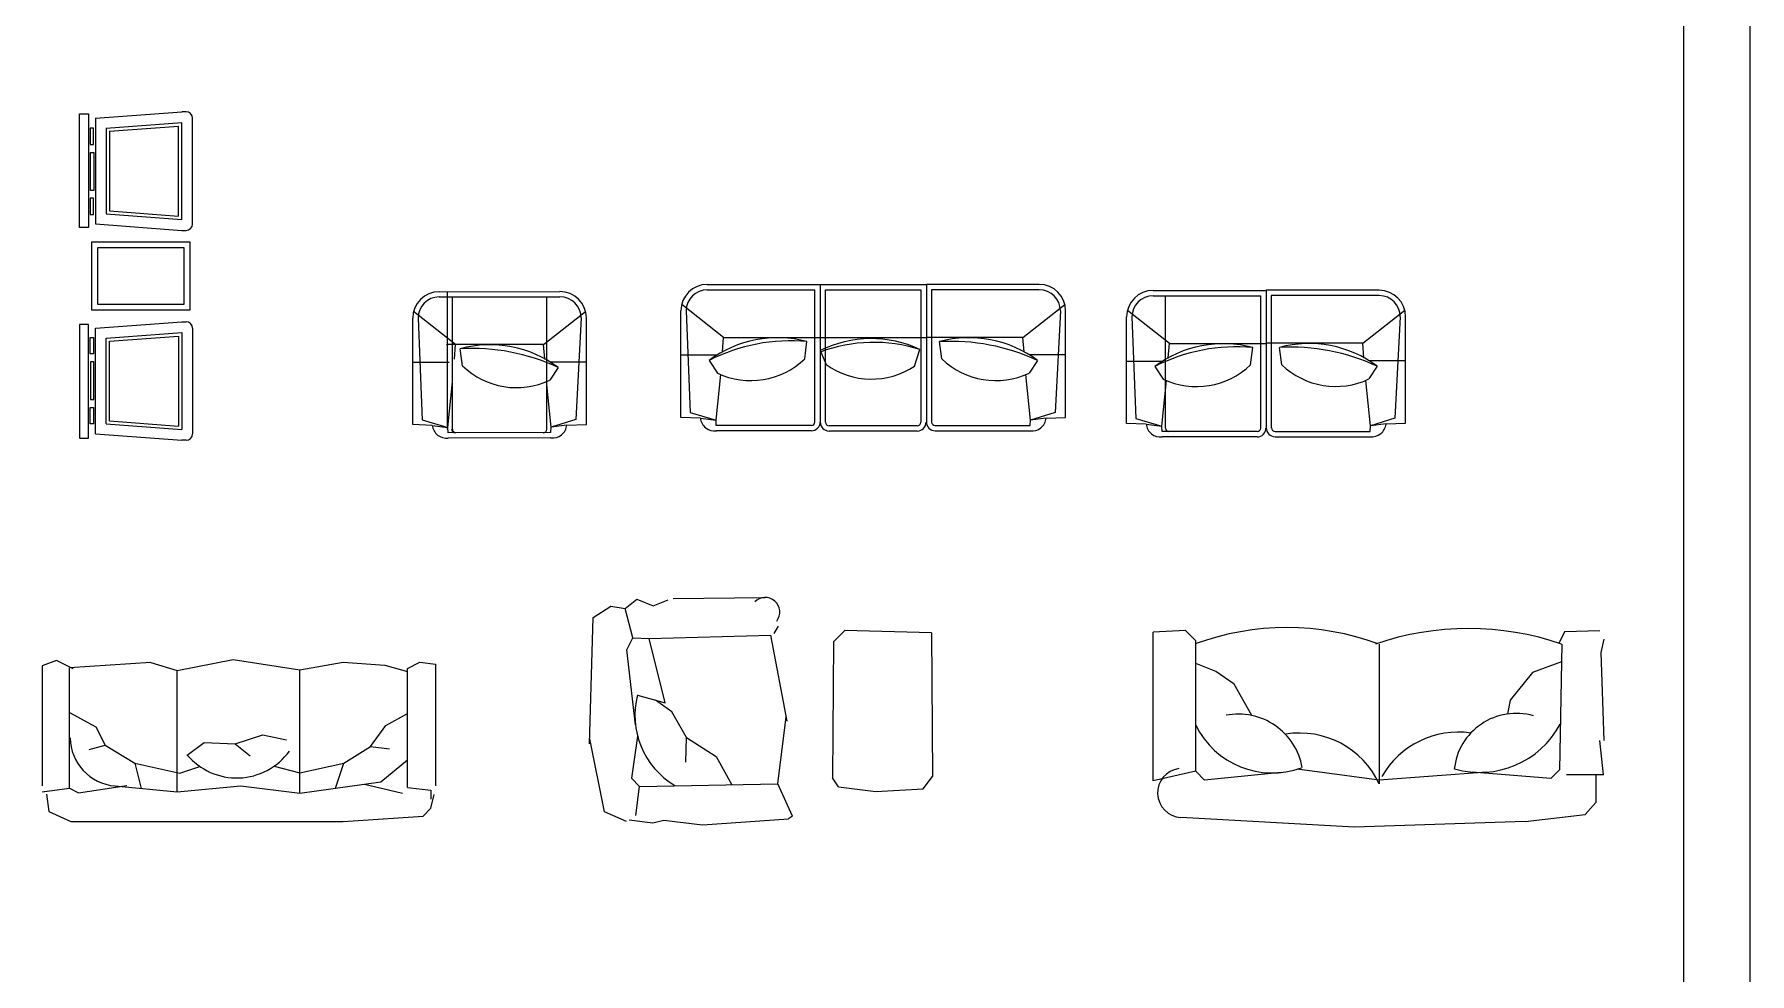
# Model space of a CAD drawing. Header units: inches. Extents: x 6.4 to 48.9, y 11.7 to 36.5.
# Drawn here: x 18.63 to 27.38, y 26.92 to 31.71 of the extents above; entities that cross this region are included whole.
import ezdxf

# ---------------------------------------------------------------- set-up
doc = ezdxf.new("R2010")
doc.units = ezdxf.units.IN
doc.header["$MEASUREMENT"] = 0
for name, color, linetype in [('02', 2, 'Continuous'), ('1', 1, 'Continuous'), ('4', 4, 'Continuous'), ('kadrbm', 4, 'Continuous')]:
    doc.layers.add(name, color=color, linetype=linetype)

# ---------------------------------------------------------------- blocks, each defined once
blk = doc.blocks.new('kadrbm')
at = {"layer": 'kadrbm', "color": 4}
blk.add_lwpolyline([(0, 0), (0, 24.7972), (21, 24.7972), (21, 0), (0, 0)], close=True, dxfattribs=at)
blk.add_lwpolyline([(20.6631, 0.3257), (20.6631, 24.4603), (0.3369, 24.4603), (0.3369, 0.3257), (20.6631, 0.3257)], dxfattribs=at)

msp = doc.modelspace()

# ---------------------------------------------------------------- linework, layer by layer
at = {"layer": '02'}
for p, q in [((20.6964, 30.4015), (21.3125, 30.4024)), ((20.7356, 30.4006), (20.7351, 30.4015)), ((20.7365, 30.4024), (20.7365, 29.7004)), ((22.0646, 30.4384), (22.6406, 30.4384)), ((22.0646, 30.4114), (22.6141, 30.4114)), ((22.6141, 29.7355), (22.6141, 30.4114)), ((22.6406, 30.4384), (22.6406, 29.7364)), ((22.6411, 30.4375), (23.1811, 30.4375)), ((22.6681, 30.4105), (23.1541, 30.4105)), ((22.6681, 29.7355), (22.6681, 30.4105)), ((23.1541, 30.4105), (23.1541, 29.7355)), ((23.1824, 30.4384), (23.1824, 29.7364)), ((23.7584, 30.4384), (23.1824, 30.4384)), ((23.2081, 30.4114), (23.2081, 29.7355)), ((23.7584, 30.4114), (23.2081, 30.4114)), ((24.3396, 30.4077), (24.9156, 30.4077)), ((24.3396, 30.3807), (24.8891, 30.3807)), ((24.4026, 29.7057), (24.4026, 30.3807)), ((24.8891, 29.7048), (24.8891, 30.3807)), ((24.9161, 30.4068), (24.9156, 30.4077)), ((25.493, 30.4086), (24.917, 30.4086)), ((24.917, 30.4086), (24.917, 29.7066)), ((25.493, 30.3816), (24.9426, 30.3816)), ((24.9426, 30.3816), (24.9426, 29.7057)), ((20.7795, 30.1315), (20.5655, 30.2996)), ((20.6964, 30.3745), (21.3125, 30.3754)), ((20.7621, 30.3754), (20.7621, 29.6995)), ((21.2293, 30.1324), (21.4433, 30.3005)), ((21.2459, 29.6986), (21.2459, 30.3745)), ((21.9296, 29.7598), (21.9296, 30.3034)), ((22.1477, 30.1684), (21.9337, 30.3365)), ((21.9566, 30.3034), (21.977, 29.7851)), ((23.6753, 30.1684), (23.8893, 30.3365)), ((23.8664, 30.3034), (23.8394, 29.7851)), ((23.8934, 29.7598), (23.8934, 30.3034)), ((24.4228, 30.1377), (24.2088, 30.3058)), ((25.4099, 30.1386), (25.6239, 30.3067)), ((20.5614, 29.7229), (20.5614, 30.2665)), ((20.5884, 30.2665), (20.6088, 29.7482)), ((20.7356, 30.2063), (20.7351, 30.2063)), ((21.4205, 30.2674), (21.3934, 29.7491)), ((21.4475, 29.7238), (21.4475, 30.2674)), ((22.6411, 30.2432), (22.6406, 30.2432)), ((23.1824, 30.2432), (23.1811, 30.2432)), ((24.2046, 29.7291), (24.2046, 30.2727)), ((24.2316, 30.2727), (24.252, 29.7544)), ((24.917, 30.2135), (24.9156, 30.2135)), ((24.9161, 30.2125), (24.9156, 30.2125)), ((25.601, 30.2736), (25.574, 29.7553)), ((25.628, 29.73), (25.628, 30.2736)), ((20.7356, 30.1306), (20.7351, 30.1315)), ((21.2293, 30.1324), (20.7365, 30.1324)), ((20.7738, 30.0576), (20.7795, 30.1315)), ((21.2351, 30.0585), (21.2293, 30.1324)), ((22.142, 30.0945), (22.1477, 30.1684)), ((22.1477, 30.1684), (22.6406, 30.1684)), ((22.5617, 30.0587), (22.5733, 30.1465)), ((22.6411, 30.1675), (23.1811, 30.1675)), ((23.6753, 30.1684), (23.1824, 30.1684)), ((23.2613, 30.0587), (23.2497, 30.1465)), ((23.681, 30.0945), (23.6753, 30.1684)), ((24.417, 30.0638), (24.4228, 30.1377)), ((24.4228, 30.1377), (24.9156, 30.1377)), ((24.8368, 30.0279), (24.8483, 30.1158)), ((24.9161, 30.1368), (24.9156, 30.1377)), ((25.4099, 30.1386), (24.917, 30.1386)), ((24.9959, 30.0289), (24.9843, 30.1167)), ((25.4156, 30.0647), (25.4099, 30.1386)), ((20.5614, 30.0415), (20.7463, 30.0415)), ((20.8153, 30.0227), (20.8038, 30.1105)), ((21.4475, 30.0424), (21.2626, 30.0424)), ((21.9296, 30.0784), (22.1145, 30.0784)), ((22.074, 30.0507), (22.1163, 29.9857)), ((22.6411, 30.0632), (22.6406, 30.0632)), ((22.6413, 30.1011), (22.6713, 30.0296)), ((23.1226, 30.0217), (23.1496, 30.1061)), ((23.1824, 30.0632), (23.1811, 30.0632)), ((23.749, 30.0507), (23.7067, 29.9857)), ((23.8934, 30.0784), (23.7085, 30.0784)), ((24.2046, 30.0477), (24.3895, 30.0477)), ((25.628, 30.0486), (25.4431, 30.0486)), ((20.741, 29.709), (20.7648, 29.9415)), ((21.2678, 29.7099), (21.2441, 29.9424)), ((21.3031, 30.0147), (21.2607, 29.9498)), ((22.1092, 29.7459), (22.1329, 29.9784)), ((23.7138, 29.7459), (23.6901, 29.9784)), ((24.3491, 30.02), (24.3914, 29.955)), ((24.3843, 29.7152), (24.408, 29.9477)), ((25.4484, 29.7161), (25.4247, 29.9486)), ((25.4836, 30.0209), (25.4413, 29.956)), ((21.977, 29.7851), (22.1092, 29.7459)), ((23.8394, 29.7851), (23.7138, 29.7459)), ((20.661, 29.7192), (20.5614, 29.7229)), ((20.6088, 29.7482), (20.741, 29.709)), ((20.661, 29.7192), (20.741, 29.709)), ((20.7424, 29.6815), (20.741, 29.709)), ((21.2665, 29.6824), (20.7424, 29.6815)), ((21.2665, 29.6824), (21.2678, 29.7099)), ((21.3934, 29.7491), (21.2678, 29.7099)), ((21.3478, 29.7201), (21.2678, 29.7099)), ((21.3478, 29.7201), (21.4475, 29.7238)), ((22.0292, 29.7561), (21.9296, 29.7598)), ((22.0292, 29.7561), (22.1092, 29.7459)), ((22.1106, 29.7184), (22.1092, 29.7459)), ((22.5956, 29.7184), (22.1106, 29.7184)), ((22.5956, 29.6914), (22.1106, 29.6914)), ((23.1361, 29.7175), (22.6861, 29.7175)), ((23.1361, 29.6905), (22.6861, 29.6905)), ((23.2274, 29.7184), (23.7124, 29.7184)), ((23.2274, 29.6914), (23.7124, 29.6914)), ((23.7124, 29.7184), (23.7138, 29.7459)), ((23.7938, 29.7561), (23.7138, 29.7459)), ((23.7938, 29.7561), (23.8934, 29.7598)), ((24.3043, 29.7254), (24.2046, 29.7291)), ((24.252, 29.7544), (24.3843, 29.7152)), ((24.3043, 29.7254), (24.3843, 29.7152)), ((24.3856, 29.6877), (24.3843, 29.7152)), ((24.8706, 29.6877), (24.3856, 29.6877)), ((24.962, 29.6886), (25.447, 29.6886)), ((25.447, 29.6886), (25.4484, 29.7161)), ((25.574, 29.7553), (25.4484, 29.7161)), ((25.5284, 29.7263), (25.4484, 29.7161)), ((25.5284, 29.7263), (25.628, 29.73)), ((21.2665, 29.6554), (20.7424, 29.6545)), ((24.8706, 29.6607), (24.3856, 29.6607)), ((24.962, 29.6616), (25.447, 29.6616)), ((21.646, 28.7844), (21.7056, 28.8323)), ((21.7056, 28.8323), (21.7885, 28.7989)), ((21.7885, 28.7989), (21.8652, 28.8287)), ((21.8911, 28.8353), (22.3595, 28.8413)), ((21.4641, 28.0943), (21.4822, 28.7389)), ((21.4822, 28.7389), (21.5717, 28.796)), ((21.5717, 28.796), (21.646, 28.7844)), ((21.6839, 28.6347), (21.646, 28.7844)), ((21.6537, 28.5741), (21.6839, 28.6347)), ((21.6839, 28.6347), (21.767, 28.6312)), ((21.767, 28.6312), (22.3891, 28.6491)), ((21.8489, 28.3041), (21.767, 28.6312)), ((22.4717, 28.2097), (22.3891, 28.6491)), ((22.4062, 28.6569), (22.4285, 28.6941)), ((22.7082, 28.6139), (22.7666, 28.6723)), ((23.2084, 28.6599), (22.7666, 28.6723)), ((23.2084, 28.6599), (23.2132, 27.9271)), ((24.5048, 28.6731), (24.3394, 28.6639)), ((24.3394, 27.9056), (24.3394, 28.6639)), ((24.558, 28.6199), (24.5048, 28.6731)), ((26.4411, 28.6678), (26.411, 28.6076)), ((26.4411, 28.6678), (26.6192, 28.6726)), ((26.627, 28.5599), (26.6421, 28.6277)), ((21.6977, 28.1914), (21.6537, 28.5741)), ((22.7082, 28.6139), (22.7042, 27.9212)), ((24.558, 27.9542), (24.558, 28.6199)), ((25.4935, 28.6031), (25.4935, 27.8905)), ((26.4262, 28.6025), (26.414, 27.9618)), ((26.6411, 28.1113), (26.627, 28.5599)), ((18.7432, 28.5199), (18.67, 28.4925)), ((18.67, 28.4925), (18.67, 27.8805)), ((18.8277, 28.4776), (18.7432, 28.5199)), ((19.2248, 28.5089), (18.809, 28.4827)), ((18.809, 27.8682), (18.809, 28.4827)), ((19.2248, 28.5089), (19.3582, 28.4689)), ((19.3582, 28.4689), (19.6445, 28.5243)), ((19.3582, 27.8494), (19.3582, 28.4689)), ((19.6445, 28.5243), (19.9847, 28.471)), ((19.9847, 28.471), (20.2058, 28.511)), ((19.9847, 27.8419), (19.9847, 28.471)), ((20.2058, 28.511), (20.4192, 28.4958)), ((20.4192, 28.4958), (20.5339, 28.463)), ((20.5339, 28.4791), (20.5975, 28.511)), ((20.5339, 27.8716), (20.5339, 28.4791)), ((20.5975, 28.511), (20.6775, 28.501)), ((20.6775, 28.501), (20.6775, 27.8805)), ((24.6591, 28.4641), (24.558, 28.5045)), ((24.7536, 28.3987), (24.6591, 28.4641)), ((26.2766, 28.4576), (26.1626, 28.3173)), ((26.4245, 28.5131), (26.2766, 28.4576)), ((24.8434, 28.2389), (24.7536, 28.3987)), ((21.7078, 28.3432), (21.8489, 28.3041)), ((21.8827, 28.2583), (21.8002, 28.3176)), ((26.1626, 28.3173), (26.1484, 28.2465)), ((18.809, 28.2534), (18.9443, 28.1805)), ((20.4242, 28.1877), (20.5339, 28.2487)), ((21.9576, 28.1267), (21.8827, 28.2583)), ((22.4242, 27.8896), (22.4674, 28.2324)), ((18.9443, 28.1805), (18.9912, 28.0867)), ((19.4106, 28.0366), (19.4974, 28.1017)), ((19.4974, 28.1017), (19.6548, 28.0934)), ((19.6548, 28.0934), (19.7955, 28.1399)), ((19.7955, 28.1399), (19.917, 28.1139)), ((20.3458, 28.0799), (20.4242, 28.1877)), ((21.5392, 27.7468), (21.4648, 28.1194)), ((21.7088, 28.1331), (21.6782, 27.9183)), ((21.9549, 28.0011), (21.9576, 28.1267)), ((21.9576, 28.1267), (22.109, 28.0302)), ((26.6387, 27.9361), (26.6198, 28.1113)), ((18.9095, 28.0655), (18.9912, 28.0867)), ((18.9912, 28.0867), (19.1428, 27.9961)), ((19.6548, 28.0934), (19.7307, 28.0337)), ((20.2096, 27.9955), (20.3458, 28.0799)), ((20.3458, 28.0799), (20.4419, 28.0691)), ((22.109, 28.0302), (22.189, 27.8853)), ((19.1428, 27.9961), (19.3724, 27.9439)), ((19.1428, 27.9961), (19.1752, 27.8666)), ((19.3724, 27.9439), (19.4754, 27.9782)), ((19.8533, 27.9799), (19.9847, 27.9466)), ((19.9847, 27.9466), (20.2096, 27.9955)), ((20.1669, 27.8674), (20.2096, 27.9955)), ((20.3983, 27.8999), (20.5339, 28.0128)), ((23.1657, 27.8639), (23.2132, 27.9271)), ((24.558, 27.9542), (24.3394, 27.9056)), ((24.6011, 27.9083), (24.558, 27.9542)), ((24.9928, 27.9479), (24.6011, 27.9083)), ((25.4935, 27.9095), (25.0754, 27.9646)), ((26.0406, 27.9495), (25.4935, 27.9095)), ((26.3689, 27.9166), (25.9681, 27.9498)), ((26.414, 27.9618), (26.3689, 27.9166)), ((26.6387, 27.9361), (26.4499, 27.9361)), ((26.5986, 27.9361), (26.5986, 27.7957)), ((18.67, 27.8491), (18.809, 27.8682)), ((18.809, 27.8682), (18.8554, 27.8442)), ((18.8554, 27.8442), (19.1024, 27.8812)), ((19.0404, 27.8794), (19.3582, 27.8494)), ((19.3582, 27.8494), (19.6837, 27.8795)), ((19.6837, 27.8795), (19.9847, 27.8419)), ((19.9847, 27.8419), (20.3983, 27.8999)), ((20.3142, 27.8881), (20.5097, 27.843)), ((20.5339, 27.8716), (20.6536, 27.8583)), ((20.6536, 27.8583), (20.6536, 27.8127)), ((21.6782, 27.9183), (21.7179, 27.8769)), ((21.6992, 27.7278), (21.7179, 27.8769)), ((21.7179, 27.8769), (22.4242, 27.8896)), ((22.499, 27.7244), (22.4242, 27.8896)), ((22.7341, 27.8741), (22.7042, 27.9212)), ((22.7341, 27.8741), (22.9252, 27.8513)), ((22.9252, 27.8513), (23.1657, 27.8639)), ((18.6924, 27.8381), (18.7036, 27.7487)), ((20.6137, 27.7257), (20.6531, 27.7651)), ((20.6531, 27.7651), (20.6707, 27.8354)), ((26.5986, 27.7957), (26.5449, 27.733)), ((18.7036, 27.7487), (18.8171, 27.6983)), ((18.8171, 27.6983), (20.2064, 27.6983)), ((20.2064, 27.6983), (20.6137, 27.7257)), ((21.6513, 27.6973), (21.5392, 27.7468)), ((21.6655, 27.7064), (21.7872, 27.6908)), ((21.7872, 27.6908), (21.8419, 27.7045)), ((21.8419, 27.7045), (22.0404, 27.6816)), ((22.0404, 27.6816), (22.4786, 27.7114)), ((22.499, 27.7244), (22.4786, 27.7114)), ((25.3672, 27.6683), (24.4808, 27.7187)), ((26.2382, 27.6973), (25.3672, 27.6683)), ((26.2382, 27.6973), (26.5449, 27.733))]:
    msp.add_line(p, q, dxfattribs=at)
for centre, radius, start, end in [((20.6964, 30.2665), 0.135, 90, 180), ((21.3125, 30.2674), 0.135, 0, 90), ((22.0646, 30.3034), 0.135, 90, 180), ((22.0646, 30.3034), 0.108, 90, 180), ((23.7584, 30.3034), 0.135, 0, 90), ((23.7584, 30.3034), 0.108, 0, 90), ((24.3396, 30.2727), 0.135, 90, 180), ((24.3396, 30.2727), 0.108, 90, 180), ((25.493, 30.2736), 0.135, 0, 90), ((25.493, 30.2736), 0.108, 0, 90), ((20.6964, 30.2665), 0.108, 90, 180), ((21.3125, 30.2674), 0.108, 0, 90), ((20.7976, 28.2637), 1.8922, 91.8503, 91.89159), ((20.7976, 28.2637), 1.8697, 91.87258, 91.91436), ((20.9549, 29.5493), 0.5813, 53.20705, 105.07197), ((22.4221, 29.5852), 0.5813, 74.92803, 126.79295), ((22.4883, 29.2405), 0.91, 84.64056, 117.08042), ((22.9135, 29.3673), 0.7756, 72.27419, 110.56584), ((22.9006, 29.5809), 0.5813, 64.63022, 116.49514), ((23.2435, 28.2997), 1.8922, 91.8503, 91.89159), ((23.2435, 28.2997), 1.8697, 91.87258, 91.91436), ((23.4009, 29.5852), 0.5813, 53.20705, 105.07197), ((23.3082, 29.1023), 1.0458, 65.07253, 93.20649), ((24.6972, 29.5545), 0.5813, 74.92803, 126.79295), ((24.7633, 29.2098), 0.91, 84.64056, 117.08042), ((24.9781, 28.2699), 1.8922, 91.8503, 91.89159), ((24.9781, 28.2699), 1.8697, 91.87258, 91.91436), ((25.1355, 29.5555), 0.5813, 53.20705, 105.07197), ((25.0428, 29.0725), 1.0458, 65.07253, 93.20649), ((20.8623, 29.0663), 1.0458, 65.07253, 93.20649), ((22.286, 30.3461), 0.3983, 244.78659, 313.80576), ((23.2435, 28.2997), 1.8922, 108.56548, 108.58006), ((23.2435, 28.2997), 1.8697, 108.79721, 108.812), ((22.9027, 30.3538), 0.3983, 234.48878, 303.50795), ((23.537, 30.3461), 0.3983, 226.19424, 295.21341), ((24.5611, 30.3154), 0.3983, 244.78659, 313.80576), ((25.2716, 30.3163), 0.3983, 226.19424, 295.21341), ((21.091, 30.3101), 0.3983, 226.19424, 295.21341), ((20.7976, 28.2637), 1.5997, 92.18878, 92.23762), ((23.2435, 28.2997), 1.5997, 92.18878, 92.23762), ((24.9781, 28.2699), 1.5997, 92.18878, 92.23762), ((20.7976, 28.2637), 1.5097, 92.31933, 92.37109), ((23.2435, 28.2997), 1.5097, 92.31933, 92.37109), ((24.9781, 28.2699), 1.5097, 92.31933, 92.37109), ((20.734, 29.7274), 0.0734, 186.42508, 276.58214), ((20.7774, 29.6995), 0.018, 180, 270), ((20.7815, 29.7004), 0.018, 180, 270), ((21.2274, 29.6995), 0.018, 270, 0), ((21.2749, 29.7283), 0.0734, 263.41786, 353.57492), ((22.1022, 29.7643), 0.0734, 186.42508, 276.58214), ((22.5956, 29.7364), 0.045, 270, 0), ((22.5956, 29.7364), 0.018, 270, 0), ((22.6861, 29.7355), 0.045, 180, 270), ((22.6861, 29.7355), 0.018, 180, 270), ((23.1361, 29.7355), 0.018, 270, 0), ((23.1361, 29.7355), 0.045, 270, 0), ((23.2274, 29.7364), 0.045, 180, 270), ((23.2274, 29.7364), 0.018, 180, 270), ((23.7208, 29.7643), 0.0734, 263.41786, 353.57492), ((24.3772, 29.7336), 0.0734, 186.42508, 276.58214), ((24.4206, 29.7057), 0.018, 180, 270), ((24.8706, 29.7057), 0.018, 270, 0), ((24.8706, 29.7057), 0.045, 270, 0), ((24.962, 29.7066), 0.045, 180, 270), ((24.962, 29.7066), 0.018, 180, 270), ((25.4554, 29.7345), 0.0734, 263.41786, 353.57492), ((22.3604, 28.767), 0.0743, 321.49247, 136.49247), ((25.0219, 27.3212), 1.3659, 70, 110), ((25.9495, 27.2236), 1.459, 71, 109), ((22.1106, 28.2399), 0.4158, 165.49247, 239.49247), ((24.9482, 28.3809), 0.4353, 206, 290), ((24.7752, 27.9158), 0.3303, 10, 101), ((26.1927, 27.9318), 0.3179, 74, 174), ((26.0065, 28.4132), 0.465, 254, 332), ((19.064, 28.1298), 0.2516, 181, 265), ((25.0867, 27.7004), 0.449, 25, 99), ((25.8984, 27.7016), 0.4523, 82, 150), ((19.6632, 28.2519), 0.3318, 220, 324), ((24.4879, 27.8438), 0.1253, 98, 267)]:
    msp.add_arc(centre, radius, start, end, dxfattribs=at)
at = {"layer": '1'}
for p, q in [((18.9973, 31.2354), (19.3823, 31.2643)), ((19.3823, 30.7696), (19.3823, 31.2643)), ((18.9156, 31.2355), (18.9156, 31.152)), ((18.9328, 31.2355), (18.9156, 31.2355)), ((18.9328, 31.152), (18.9328, 31.2355)), ((18.9973, 31.2354), (18.9973, 30.7985)), ((19.0138, 31.2201), (19.3658, 31.2465)), ((19.0138, 31.2201), (19.0138, 30.8138)), ((19.3658, 30.7874), (19.3658, 31.2465)), ((18.9156, 31.152), (18.9328, 31.152)), ((18.917, 30.9183), (18.917, 31.112)), ((18.917, 31.112), (18.9335, 31.112)), ((18.917, 31.112), (18.917, 31.112)), ((18.9335, 31.112), (18.9335, 30.9183)), ((18.9335, 31.112), (18.9335, 31.112)), ((18.9335, 30.9183), (18.917, 30.9183)), ((18.9156, 30.8784), (18.9156, 30.7949)), ((18.9328, 30.8784), (18.9156, 30.8784)), ((18.9328, 30.7949), (18.9328, 30.8784)), ((18.9156, 30.7949), (18.9328, 30.7949)), ((18.9973, 30.7985), (19.3823, 30.7696)), ((19.0138, 30.8138), (19.3658, 30.7874)), ((18.9534, 30.6263), (19.3934, 30.6263)), ((18.9534, 30.3363), (18.9534, 30.6263)), ((19.3934, 30.6263), (19.3934, 30.3363)), ((19.3934, 30.3363), (18.9534, 30.3363)), ((18.9156, 30.0841), (18.9156, 30.1676)), ((18.9156, 30.1676), (18.9328, 30.1676)), ((18.9328, 30.1676), (18.9328, 30.0841)), ((18.9973, 30.164), (19.3823, 30.1929)), ((18.9973, 29.7271), (18.9973, 30.164)), ((19.0138, 30.1487), (19.3658, 30.1751)), ((19.0138, 29.7424), (19.0138, 30.1487)), ((19.3658, 30.1751), (19.3658, 29.716)), ((19.3823, 30.1929), (19.3823, 29.6982)), ((18.9328, 30.0841), (18.9156, 30.0841)), ((18.9335, 30.0442), (18.917, 30.0442)), ((18.917, 30.0442), (18.917, 29.8505)), ((18.9335, 29.8505), (18.9335, 30.0442)), ((18.9156, 29.727), (18.9156, 29.8105)), ((18.9156, 29.8105), (18.9328, 29.8105)), ((18.917, 29.8505), (18.917, 29.8505)), ((18.917, 29.8505), (18.9335, 29.8505)), ((18.9328, 29.8105), (18.9328, 29.727)), ((18.9335, 29.8505), (18.9335, 29.8505)), ((18.9328, 29.727), (18.9156, 29.727)), ((18.9973, 29.7271), (19.3823, 29.6982)), ((19.0138, 29.7424), (19.3658, 29.716))]:
    msp.add_line(p, q, dxfattribs=at)
at = {"layer": '4'}
for p, q in [((18.8599, 30.7291), (18.8599, 31.3087)), ((18.8599, 31.3087), (18.9065, 31.3087)), ((18.9065, 31.3087), (18.9065, 30.7291)), ((18.9423, 31.2865), (19.3823, 31.3195)), ((18.9423, 31.2865), (18.9423, 30.7475)), ((19.4043, 31.3195), (19.3823, 31.3195)), ((19.4373, 30.7475), (19.4373, 31.2865)), ((18.9065, 30.7291), (18.8599, 30.7291)), ((18.9423, 30.7475), (19.3823, 30.7145)), ((18.9234, 30.6563), (19.4234, 30.6563)), ((18.9234, 30.3063), (18.9234, 30.6563)), ((19.3823, 30.7145), (19.4043, 30.7145)), ((19.4234, 30.6563), (19.4234, 30.3063)), ((19.4234, 30.3063), (18.9234, 30.3063)), ((18.9065, 30.2334), (18.8599, 30.2334)), ((18.8599, 30.2334), (18.8599, 29.6538)), ((18.9065, 29.6538), (18.9065, 30.2334)), ((18.9423, 30.215), (19.3823, 30.248)), ((18.9423, 29.676), (18.9423, 30.215)), ((19.3823, 30.248), (19.4043, 30.248)), ((19.4373, 30.215), (19.4373, 29.676)), ((18.8599, 29.6538), (18.9065, 29.6538)), ((18.9423, 29.676), (19.3823, 29.643)), ((19.4043, 29.643), (19.3823, 29.643))]:
    msp.add_line(p, q, dxfattribs=at)
for centre, start, end in [((19.4043, 31.2865), 0, 90), ((19.4043, 30.7475), 270, 0), ((19.4043, 30.215), 0, 90), ((19.4043, 29.676), 270, 0)]:
    msp.add_arc(centre, 0.033, start, end, dxfattribs=at)

# ---------------------------------------------------------------- block references
at = {"layer": 'kadrbm'}
msp.add_blockref('kadrbm', (6.3843, 11.711), dxfattribs=at)

doc.saveas('drawing.dxf')
